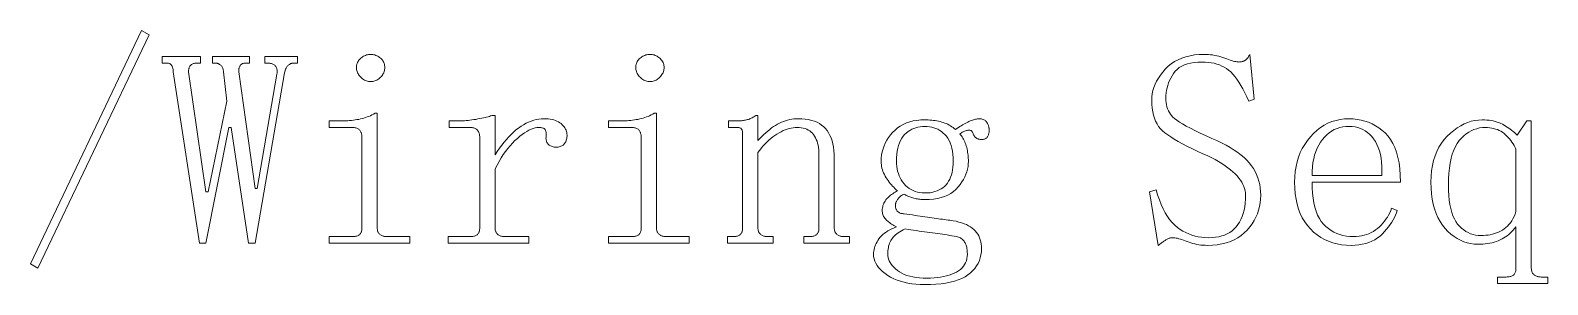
# Model space of a CAD drawing. Extents: x 1 to 297, y 1 to 210.
# Drawn here: x 248.76 to 272.6, y 88.56 to 92.55 of the extents above; entities that cross this region are included whole.
import ezdxf

# ---------------------------------------------------------------- set-up
doc = ezdxf.new("R2010")
doc.units = 0

msp = doc.modelspace()

# ---------------------------------------------------------------- linework, layer by layer
at = {"color": 7, "lineweight": 13}
for points in [[(248.876, 88.813), (248.756, 88.882), (250.504, 92.551), (250.624, 92.482)], [(252.956, 92.139), (252.956, 92.036), (252.887, 92.036), (252.88, 92.036), (252.873, 92.035), (252.866, 92.033), (252.858, 92.031), (252.851, 92.028), (252.843, 92.024), (252.835, 92.02), (252.827, 92.014), (252.819, 92.009), (252.81, 92.002), (252.802, 91.995), (252.794, 91.986), (252.787, 91.977), (252.78, 91.966), (252.774, 91.955), (252.768, 91.942), (252.763, 91.929), (252.758, 91.914), (252.754, 91.899), (252.75, 91.882), (252.287, 89.208), (252.184, 89.208), (251.91, 91.025), (251.876, 91.025), (251.516, 89.208), (251.413, 89.208), (251.002, 91.899), (251.001, 91.913), (251, 91.925), (250.999, 91.937), (250.997, 91.949), (250.995, 91.959), (250.992, 91.969), (250.989, 91.978), (250.985, 91.987), (250.981, 91.995), (250.976, 92.002), (250.97, 92.009), (250.964, 92.014), (250.958, 92.02), (250.951, 92.024), (250.944, 92.028), (250.936, 92.031), (250.927, 92.033), (250.918, 92.035), (250.909, 92.036), (250.899, 92.036), (250.83, 92.036), (250.83, 92.139), (251.43, 92.139), (251.43, 92.036), (251.379, 92.036), (251.365, 92.036), (251.353, 92.035), (251.341, 92.033), (251.329, 92.031), (251.319, 92.028), (251.309, 92.024), (251.299, 92.02), (251.291, 92.014), (251.283, 92.009), (251.276, 92.002), (251.269, 91.995), (251.263, 91.987), (251.258, 91.978), (251.254, 91.969), (251.25, 91.959), (251.247, 91.949), (251.245, 91.937), (251.243, 91.925), (251.242, 91.913), (251.242, 91.899), (251.516, 90.013), (251.55, 90.013), (251.842, 91.436), (251.79, 91.899), (251.79, 91.913), (251.788, 91.925), (251.786, 91.937), (251.783, 91.949), (251.779, 91.959), (251.775, 91.969), (251.769, 91.978), (251.763, 91.987), (251.755, 91.995), (251.747, 92.002), (251.739, 92.009), (251.73, 92.014), (251.722, 92.02), (251.714, 92.024), (251.707, 92.028), (251.699, 92.031), (251.691, 92.033), (251.684, 92.035), (251.677, 92.036), (251.67, 92.036), (251.619, 92.036), (251.619, 92.139), (252.202, 92.139), (252.202, 92.036), (252.15, 92.036), (252.137, 92.036), (252.124, 92.035), (252.113, 92.033), (252.102, 92.031), (252.092, 92.028), (252.083, 92.024), (252.075, 92.02), (252.068, 92.014), (252.061, 92.009), (252.056, 92.002), (252.051, 91.995), (252.047, 91.987), (252.043, 91.978), (252.039, 91.969), (252.037, 91.959), (252.034, 91.949), (252.032, 91.937), (252.031, 91.925), (252.03, 91.913), (252.03, 91.899), (252.287, 90.065), (252.322, 90.065), (252.63, 91.865), (252.633, 91.882), (252.635, 91.897), (252.635, 91.912), (252.634, 91.927), (252.632, 91.94), (252.629, 91.952), (252.625, 91.964), (252.619, 91.975), (252.612, 91.984), (252.604, 91.993), (252.596, 92.002), (252.586, 92.009), (252.576, 92.015), (252.566, 92.021), (252.555, 92.026), (252.544, 92.029), (252.532, 92.032), (252.519, 92.035), (252.506, 92.036), (252.493, 92.036), (252.442, 92.036), (252.442, 92.139)], [(254.104, 92.173), (254.121, 92.173), (254.138, 92.171), (254.154, 92.168), (254.17, 92.164), (254.186, 92.158), (254.201, 92.152), (254.216, 92.144), (254.231, 92.135), (254.245, 92.125), (254.259, 92.113), (254.272, 92.101), (254.283, 92.088), (254.294, 92.075), (254.303, 92.061), (254.31, 92.047), (254.316, 92.032), (254.321, 92.017), (254.324, 92.001), (254.327, 91.985), (254.327, 91.968), (254.327, 91.951), (254.324, 91.934), (254.321, 91.918), (254.316, 91.902), (254.31, 91.886), (254.303, 91.871), (254.294, 91.856), (254.283, 91.842), (254.272, 91.827), (254.259, 91.813), (254.245, 91.8), (254.231, 91.789), (254.216, 91.779), (254.201, 91.77), (254.186, 91.762), (254.17, 91.756), (254.154, 91.751), (254.138, 91.748), (254.121, 91.746), (254.104, 91.745), (254.087, 91.746), (254.071, 91.748), (254.055, 91.751), (254.039, 91.756), (254.023, 91.762), (254.008, 91.77), (253.993, 91.779), (253.978, 91.789), (253.964, 91.8), (253.95, 91.813), (253.937, 91.827), (253.925, 91.842), (253.915, 91.856), (253.906, 91.871), (253.899, 91.886), (253.893, 91.902), (253.888, 91.918), (253.884, 91.934), (253.882, 91.951), (253.882, 91.968), (253.882, 91.985), (253.884, 92.001), (253.888, 92.017), (253.893, 92.032), (253.899, 92.047), (253.906, 92.061), (253.915, 92.075), (253.925, 92.088), (253.937, 92.101), (253.95, 92.113), (253.964, 92.125), (253.978, 92.135), (253.993, 92.144), (254.008, 92.152), (254.023, 92.158), (254.039, 92.164), (254.055, 92.168), (254.071, 92.171), (254.087, 92.173)], [(258.493, 92.173), (258.51, 92.173), (258.527, 92.171), (258.543, 92.168), (258.559, 92.164), (258.574, 92.158), (258.59, 92.152), (258.605, 92.144), (258.619, 92.135), (258.633, 92.125), (258.647, 92.113), (258.66, 92.101), (258.672, 92.088), (258.682, 92.075), (258.691, 92.061), (258.699, 92.047), (258.705, 92.032), (258.71, 92.017), (258.713, 92.001), (258.715, 91.985), (258.716, 91.968), (258.715, 91.951), (258.713, 91.934), (258.71, 91.918), (258.705, 91.902), (258.699, 91.886), (258.691, 91.871), (258.682, 91.856), (258.672, 91.842), (258.66, 91.827), (258.647, 91.813), (258.633, 91.8), (258.619, 91.789), (258.605, 91.779), (258.59, 91.77), (258.574, 91.762), (258.559, 91.756), (258.543, 91.751), (258.527, 91.748), (258.51, 91.746), (258.493, 91.745), (258.476, 91.746), (258.459, 91.748), (258.443, 91.751), (258.427, 91.756), (258.412, 91.762), (258.396, 91.77), (258.381, 91.779), (258.367, 91.789), (258.353, 91.8), (258.339, 91.813), (258.326, 91.827), (258.314, 91.842), (258.304, 91.856), (258.295, 91.871), (258.287, 91.886), (258.281, 91.902), (258.276, 91.918), (258.273, 91.934), (258.271, 91.951), (258.27, 91.968), (258.271, 91.985), (258.273, 92.001), (258.276, 92.017), (258.281, 92.032), (258.287, 92.047), (258.295, 92.061), (258.304, 92.075), (258.314, 92.088), (258.326, 92.101), (258.339, 92.113), (258.353, 92.125), (258.367, 92.135), (258.381, 92.144), (258.396, 92.152), (258.412, 92.158), (258.427, 92.164), (258.443, 92.168), (258.459, 92.171), (258.476, 92.173)], [(267.184, 90.613), (267.095, 90.654), (267.011, 90.694), (266.933, 90.732), (266.861, 90.77), (266.794, 90.806), (266.734, 90.842), (266.679, 90.876), (266.63, 90.91), (266.587, 90.942), (266.55, 90.973), (266.518, 91.006), (266.488, 91.042), (266.463, 91.081), (266.44, 91.124), (266.422, 91.171), (266.406, 91.22), (266.394, 91.273), (266.386, 91.33), (266.38, 91.39), (266.379, 91.453), (266.381, 91.505), (266.387, 91.555), (266.398, 91.605), (266.413, 91.655), (266.432, 91.704), (266.456, 91.753), (266.484, 91.801), (266.516, 91.848), (266.552, 91.896), (266.593, 91.942), (266.638, 91.986), (266.686, 92.025), (266.738, 92.06), (266.793, 92.09), (266.852, 92.116), (266.915, 92.136), (266.981, 92.153), (267.051, 92.164), (267.124, 92.171), (267.202, 92.173), (267.236, 92.173), (267.269, 92.171), (267.303, 92.168), (267.336, 92.164), (267.369, 92.158), (267.401, 92.152), (267.433, 92.144), (267.465, 92.135), (267.496, 92.125), (267.527, 92.113), (267.557, 92.102), (267.586, 92.092), (267.612, 92.083), (267.637, 92.075), (267.66, 92.068), (267.682, 92.063), (267.701, 92.059), (267.719, 92.056), (267.736, 92.054), (267.75, 92.053), (267.76, 92.054), (267.77, 92.055), (267.78, 92.056), (267.79, 92.058), (267.799, 92.06), (267.809, 92.063), (267.818, 92.066), (267.827, 92.07), (267.836, 92.074), (267.844, 92.079), (267.853, 92.085), (267.861, 92.091), (267.869, 92.098), (267.877, 92.107), (267.885, 92.116), (267.893, 92.125), (267.9, 92.136), (267.907, 92.148), (267.915, 92.16), (267.922, 92.173), (267.99, 91.471), (267.904, 91.436), (267.873, 91.506), (267.842, 91.571), (267.811, 91.632), (267.78, 91.687), (267.748, 91.738), (267.716, 91.785), (267.684, 91.827), (267.652, 91.864), (267.62, 91.897), (267.587, 91.925), (267.554, 91.949), (267.518, 91.971), (267.481, 91.99), (267.442, 92.007), (267.401, 92.021), (267.358, 92.033), (267.313, 92.042), (267.266, 92.048), (267.218, 92.052), (267.167, 92.053), (267.104, 92.052), (267.045, 92.046), (266.99, 92.037), (266.94, 92.025), (266.893, 92.008), (266.85, 91.989), (266.812, 91.965), (266.778, 91.938), (266.748, 91.908), (266.722, 91.873), (266.699, 91.837), (266.678, 91.8), (266.66, 91.763), (266.645, 91.725), (266.632, 91.687), (266.621, 91.648), (266.612, 91.609), (266.606, 91.569), (266.603, 91.529), (266.602, 91.488), (266.603, 91.451), (266.606, 91.415), (266.612, 91.382), (266.619, 91.349), (266.629, 91.318), (266.642, 91.289), (266.656, 91.262), (266.673, 91.235), (266.692, 91.211), (266.713, 91.188), (266.739, 91.164), (266.773, 91.139), (266.815, 91.111), (266.864, 91.081), (266.921, 91.048), (266.986, 91.014), (267.058, 90.977), (267.138, 90.938), (267.226, 90.897), (267.322, 90.853), (267.401, 90.819), (267.477, 90.783), (267.548, 90.747), (267.614, 90.709), (267.675, 90.671), (267.732, 90.632), (267.784, 90.592), (267.832, 90.552), (267.875, 90.51), (267.913, 90.468), (267.947, 90.424), (267.978, 90.379), (268.005, 90.332), (268.028, 90.284), (268.048, 90.234), (268.064, 90.183), (268.077, 90.13), (268.086, 90.076), (268.091, 90.02), (268.093, 89.962), (268.091, 89.901), (268.084, 89.841), (268.074, 89.783), (268.059, 89.726), (268.039, 89.671), (268.016, 89.616), (267.988, 89.564), (267.956, 89.512), (267.919, 89.462), (267.879, 89.413), (267.834, 89.368), (267.785, 89.327), (267.732, 89.291), (267.676, 89.26), (267.615, 89.233), (267.551, 89.212), (267.482, 89.195), (267.41, 89.183), (267.333, 89.176), (267.253, 89.173), (267.219, 89.174), (267.185, 89.176), (267.152, 89.179), (267.12, 89.183), (267.088, 89.188), (267.056, 89.195), (267.026, 89.203), (266.995, 89.212), (266.965, 89.222), (266.936, 89.233), (266.907, 89.245), (266.88, 89.255), (266.854, 89.264), (266.829, 89.272), (266.805, 89.278), (266.783, 89.284), (266.761, 89.288), (266.741, 89.291), (266.722, 89.293), (266.704, 89.293), (266.694, 89.293), (266.684, 89.292), (266.674, 89.29), (266.663, 89.288), (266.653, 89.285), (266.643, 89.281), (266.632, 89.277), (266.622, 89.272), (266.612, 89.266), (266.602, 89.259), (266.591, 89.252), (266.58, 89.245), (266.569, 89.237), (266.558, 89.229), (266.546, 89.221), (266.534, 89.212), (266.521, 89.203), (266.508, 89.193), (266.495, 89.184), (266.482, 89.173), (266.344, 90.013), (266.447, 90.048), (266.472, 89.965), (266.499, 89.887), (266.528, 89.815), (266.558, 89.747), (266.591, 89.686), (266.625, 89.629), (266.661, 89.578), (266.7, 89.532), (266.74, 89.492), (266.782, 89.456), (266.825, 89.425), (266.87, 89.398), (266.915, 89.373), (266.963, 89.352), (267.011, 89.334), (267.06, 89.32), (267.111, 89.308), (267.163, 89.3), (267.216, 89.295), (267.27, 89.293), (267.327, 89.295), (267.381, 89.3), (267.432, 89.309), (267.48, 89.321), (267.525, 89.336), (267.567, 89.355), (267.607, 89.377), (267.643, 89.403), (267.677, 89.432), (267.707, 89.465), (267.735, 89.501), (267.76, 89.54), (267.782, 89.582), (267.801, 89.627), (267.817, 89.675), (267.83, 89.726), (267.84, 89.781), (267.847, 89.838), (267.852, 89.898), (267.853, 89.962), (267.851, 89.996), (267.846, 90.03), (267.838, 90.064), (267.827, 90.098), (267.812, 90.131), (267.794, 90.165), (267.773, 90.198), (267.749, 90.231), (267.721, 90.264), (267.69, 90.296), (267.656, 90.329), (267.618, 90.361), (267.576, 90.393), (267.531, 90.425), (267.482, 90.457), (267.43, 90.489), (267.374, 90.52), (267.314, 90.551), (267.251, 90.583)], [(253.967, 90.871), (253.967, 90.884), (253.966, 90.897), (253.964, 90.909), (253.962, 90.921), (253.959, 90.933), (253.955, 90.944), (253.95, 90.954), (253.945, 90.964), (253.939, 90.973), (253.933, 90.982), (253.926, 90.99), (253.917, 90.997), (253.908, 91.004), (253.897, 91.009), (253.886, 91.014), (253.873, 91.018), (253.86, 91.021), (253.845, 91.023), (253.83, 91.024), (253.813, 91.025), (253.453, 91.025), (253.453, 91.128), (253.624, 91.128), (253.655, 91.128), (253.685, 91.129), (253.715, 91.13), (253.745, 91.132), (253.774, 91.134), (253.803, 91.137), (253.832, 91.14), (253.86, 91.144), (253.888, 91.149), (253.916, 91.153), (253.943, 91.159), (253.97, 91.165), (253.997, 91.173), (254.023, 91.181), (254.049, 91.19), (254.074, 91.2), (254.099, 91.21), (254.124, 91.222), (254.149, 91.234), (254.173, 91.248), (254.207, 91.248), (254.207, 89.448), (254.208, 89.434), (254.209, 89.422), (254.211, 89.41), (254.214, 89.398), (254.218, 89.388), (254.223, 89.378), (254.228, 89.369), (254.235, 89.36), (254.242, 89.352), (254.25, 89.345), (254.259, 89.338), (254.268, 89.333), (254.278, 89.327), (254.288, 89.323), (254.299, 89.319), (254.311, 89.316), (254.323, 89.314), (254.335, 89.312), (254.348, 89.311), (254.362, 89.311), (254.722, 89.311), (254.722, 89.208), (253.453, 89.208), (253.453, 89.311), (253.813, 89.311), (253.83, 89.311), (253.845, 89.312), (253.86, 89.314), (253.873, 89.316), (253.886, 89.319), (253.897, 89.323), (253.908, 89.327), (253.917, 89.333), (253.926, 89.338), (253.933, 89.345), (253.939, 89.352), (253.945, 89.36), (253.95, 89.369), (253.955, 89.378), (253.959, 89.388), (253.962, 89.398), (253.964, 89.41), (253.966, 89.422), (253.967, 89.434), (253.967, 89.448)], [(256.059, 90.596), (256.093, 90.65), (256.128, 90.701), (256.164, 90.749), (256.2, 90.795), (256.237, 90.838), (256.274, 90.879), (256.311, 90.917), (256.349, 90.953), (256.388, 90.986), (256.427, 91.016), (256.467, 91.044), (256.506, 91.069), (256.546, 91.091), (256.586, 91.11), (256.627, 91.126), (256.667, 91.139), (256.707, 91.149), (256.748, 91.156), (256.789, 91.161), (256.83, 91.162), (256.864, 91.161), (256.896, 91.159), (256.926, 91.155), (256.955, 91.15), (256.982, 91.143), (257.008, 91.134), (257.032, 91.124), (257.055, 91.113), (257.076, 91.1), (257.096, 91.085), (257.114, 91.069), (257.13, 91.053), (257.144, 91.036), (257.156, 91.019), (257.167, 91.001), (257.175, 90.983), (257.182, 90.964), (257.186, 90.945), (257.189, 90.925), (257.19, 90.905), (257.19, 90.888), (257.188, 90.872), (257.186, 90.857), (257.183, 90.842), (257.179, 90.828), (257.175, 90.814), (257.169, 90.802), (257.163, 90.79), (257.155, 90.778), (257.147, 90.768), (257.138, 90.758), (257.128, 90.749), (257.118, 90.742), (257.106, 90.735), (257.094, 90.729), (257.08, 90.725), (257.066, 90.721), (257.051, 90.718), (257.035, 90.717), (257.019, 90.716), (257.002, 90.717), (256.986, 90.718), (256.971, 90.721), (256.957, 90.725), (256.944, 90.729), (256.931, 90.735), (256.92, 90.742), (256.909, 90.749), (256.899, 90.758), (256.89, 90.768), (256.882, 90.778), (256.875, 90.79), (256.87, 90.802), (256.865, 90.814), (256.862, 90.828), (256.86, 90.842), (256.859, 90.857), (256.86, 90.872), (256.862, 90.888), (256.864, 90.905), (256.864, 90.915), (256.864, 90.925), (256.863, 90.934), (256.862, 90.943), (256.86, 90.952), (256.858, 90.96), (256.856, 90.969), (256.853, 90.976), (256.85, 90.984), (256.847, 90.991), (256.843, 90.997), (256.838, 91.003), (256.831, 91.008), (256.823, 91.013), (256.813, 91.016), (256.802, 91.019), (256.79, 91.022), (256.776, 91.024), (256.761, 91.025), (256.744, 91.025), (256.716, 91.023), (256.687, 91.018), (256.657, 91.009), (256.625, 90.997), (256.592, 90.982), (256.558, 90.963), (256.523, 90.941), (256.487, 90.915), (256.449, 90.886), (256.41, 90.853), (256.371, 90.818), (256.333, 90.779), (256.296, 90.738), (256.259, 90.694), (256.224, 90.648), (256.189, 90.598), (256.155, 90.546), (256.122, 90.491), (256.09, 90.434), (256.059, 90.373), (256.059, 89.448), (256.059, 89.434), (256.06, 89.422), (256.063, 89.41), (256.066, 89.398), (256.069, 89.388), (256.074, 89.378), (256.08, 89.369), (256.086, 89.36), (256.093, 89.352), (256.102, 89.345), (256.11, 89.338), (256.12, 89.333), (256.13, 89.327), (256.14, 89.323), (256.151, 89.319), (256.162, 89.316), (256.174, 89.314), (256.187, 89.312), (256.199, 89.311), (256.213, 89.311), (256.59, 89.311), (256.59, 89.208), (255.322, 89.208), (255.322, 89.311), (255.664, 89.311), (255.681, 89.311), (255.697, 89.312), (255.711, 89.314), (255.725, 89.316), (255.737, 89.319), (255.749, 89.323), (255.759, 89.327), (255.769, 89.333), (255.777, 89.338), (255.784, 89.345), (255.791, 89.352), (255.797, 89.36), (255.802, 89.369), (255.806, 89.378), (255.81, 89.388), (255.813, 89.398), (255.816, 89.41), (255.817, 89.422), (255.818, 89.434), (255.819, 89.448), (255.819, 90.871), (255.818, 90.884), (255.817, 90.897), (255.816, 90.909), (255.813, 90.921), (255.81, 90.933), (255.806, 90.944), (255.802, 90.954), (255.797, 90.964), (255.791, 90.973), (255.784, 90.982), (255.777, 90.99), (255.769, 90.997), (255.759, 91.004), (255.749, 91.009), (255.737, 91.014), (255.725, 91.018), (255.711, 91.021), (255.697, 91.023), (255.681, 91.024), (255.664, 91.025), (255.339, 91.025), (255.339, 91.128), (255.476, 91.128), (255.5, 91.128), (255.526, 91.129), (255.552, 91.13), (255.579, 91.132), (255.607, 91.134), (255.635, 91.137), (255.665, 91.14), (255.695, 91.144), (255.727, 91.149), (255.759, 91.153), (255.79, 91.159), (255.821, 91.164), (255.849, 91.17), (255.877, 91.175), (255.902, 91.181), (255.926, 91.187), (255.949, 91.194), (255.97, 91.2), (255.989, 91.207), (256.007, 91.213), (256.059, 91.213)], [(258.356, 90.871), (258.355, 90.884), (258.354, 90.897), (258.353, 90.909), (258.35, 90.921), (258.347, 90.933), (258.343, 90.944), (258.339, 90.954), (258.334, 90.964), (258.328, 90.973), (258.322, 90.982), (258.314, 90.99), (258.306, 90.997), (258.296, 91.004), (258.286, 91.009), (258.274, 91.014), (258.262, 91.018), (258.248, 91.021), (258.234, 91.023), (258.218, 91.024), (258.202, 91.025), (257.842, 91.025), (257.842, 91.128), (258.013, 91.128), (258.044, 91.128), (258.074, 91.129), (258.104, 91.13), (258.134, 91.132), (258.163, 91.134), (258.192, 91.137), (258.221, 91.14), (258.249, 91.144), (258.277, 91.149), (258.304, 91.153), (258.332, 91.159), (258.359, 91.165), (258.385, 91.173), (258.411, 91.181), (258.437, 91.19), (258.463, 91.2), (258.488, 91.21), (258.513, 91.222), (258.537, 91.234), (258.562, 91.248), (258.596, 91.248), (258.596, 89.448), (258.596, 89.434), (258.598, 89.422), (258.6, 89.41), (258.603, 89.398), (258.607, 89.388), (258.611, 89.378), (258.617, 89.369), (258.623, 89.36), (258.631, 89.352), (258.639, 89.345), (258.647, 89.338), (258.657, 89.333), (258.667, 89.327), (258.677, 89.323), (258.688, 89.319), (258.699, 89.316), (258.711, 89.314), (258.724, 89.312), (258.737, 89.311), (258.75, 89.311), (259.11, 89.311), (259.11, 89.208), (257.842, 89.208), (257.842, 89.311), (258.202, 89.311), (258.218, 89.311), (258.234, 89.312), (258.248, 89.314), (258.262, 89.316), (258.274, 89.319), (258.286, 89.323), (258.296, 89.327), (258.306, 89.333), (258.314, 89.338), (258.322, 89.345), (258.328, 89.352), (258.334, 89.36), (258.339, 89.369), (258.343, 89.378), (258.347, 89.388), (258.35, 89.398), (258.353, 89.41), (258.354, 89.422), (258.355, 89.434), (258.356, 89.448)], [(259.71, 89.208), (259.71, 89.311), (259.796, 89.311), (259.812, 89.311), (259.828, 89.312), (259.843, 89.314), (259.856, 89.316), (259.869, 89.319), (259.88, 89.323), (259.891, 89.327), (259.9, 89.333), (259.908, 89.338), (259.916, 89.345), (259.922, 89.352), (259.928, 89.36), (259.933, 89.369), (259.938, 89.378), (259.942, 89.388), (259.945, 89.398), (259.947, 89.41), (259.949, 89.422), (259.95, 89.434), (259.95, 89.448), (259.95, 90.922), (259.95, 90.932), (259.949, 90.942), (259.949, 90.951), (259.947, 90.959), (259.946, 90.967), (259.944, 90.975), (259.942, 90.981), (259.939, 90.988), (259.936, 90.994), (259.933, 90.999), (259.929, 91.004), (259.925, 91.008), (259.92, 91.012), (259.914, 91.016), (259.907, 91.018), (259.9, 91.021), (259.892, 91.023), (259.884, 91.024), (259.874, 91.025), (259.864, 91.025), (259.727, 91.025), (259.727, 91.128), (259.847, 91.128), (259.864, 91.128), (259.881, 91.128), (259.898, 91.129), (259.914, 91.131), (259.931, 91.132), (259.947, 91.134), (259.963, 91.136), (259.979, 91.139), (259.995, 91.142), (260.01, 91.145), (260.025, 91.149), (260.041, 91.153), (260.056, 91.158), (260.07, 91.164), (260.085, 91.171), (260.1, 91.178), (260.114, 91.186), (260.128, 91.194), (260.142, 91.204), (260.156, 91.213), (260.19, 91.213), (260.19, 90.819), (260.221, 90.853), (260.252, 90.884), (260.283, 90.914), (260.314, 90.943), (260.344, 90.969), (260.375, 90.994), (260.406, 91.017), (260.437, 91.039), (260.468, 91.058), (260.499, 91.076), (260.53, 91.093), (260.561, 91.107), (260.593, 91.12), (260.625, 91.131), (260.657, 91.141), (260.69, 91.148), (260.723, 91.154), (260.757, 91.159), (260.79, 91.161), (260.824, 91.162), (260.881, 91.161), (260.935, 91.156), (260.985, 91.148), (261.033, 91.137), (261.077, 91.123), (261.119, 91.107), (261.157, 91.086), (261.192, 91.063), (261.224, 91.037), (261.253, 91.008), (261.279, 90.975), (261.302, 90.94), (261.323, 90.901), (261.341, 90.86), (261.356, 90.815), (261.368, 90.767), (261.378, 90.716), (261.385, 90.662), (261.389, 90.605), (261.39, 90.545), (261.39, 89.448), (261.391, 89.434), (261.392, 89.422), (261.394, 89.41), (261.397, 89.398), (261.401, 89.388), (261.406, 89.378), (261.411, 89.369), (261.418, 89.36), (261.425, 89.352), (261.433, 89.345), (261.442, 89.338), (261.451, 89.333), (261.461, 89.327), (261.471, 89.323), (261.482, 89.319), (261.494, 89.316), (261.506, 89.314), (261.518, 89.312), (261.531, 89.311), (261.544, 89.311), (261.63, 89.311), (261.63, 89.208), (260.91, 89.208), (260.91, 89.311), (260.996, 89.311), (261.012, 89.311), (261.028, 89.312), (261.043, 89.314), (261.056, 89.316), (261.069, 89.319), (261.08, 89.323), (261.091, 89.327), (261.1, 89.333), (261.108, 89.338), (261.116, 89.345), (261.122, 89.352), (261.128, 89.36), (261.133, 89.369), (261.138, 89.378), (261.142, 89.388), (261.145, 89.398), (261.147, 89.41), (261.149, 89.422), (261.15, 89.434), (261.15, 89.448), (261.15, 90.596), (261.149, 90.637), (261.147, 90.675), (261.142, 90.711), (261.136, 90.746), (261.129, 90.778), (261.119, 90.809), (261.108, 90.838), (261.095, 90.865), (261.081, 90.89), (261.064, 90.913), (261.046, 90.935), (261.027, 90.954), (261.005, 90.97), (260.982, 90.985), (260.957, 90.997), (260.931, 91.007), (260.902, 91.015), (260.872, 91.02), (260.841, 91.024), (260.807, 91.025), (260.776, 91.024), (260.745, 91.021), (260.714, 91.016), (260.682, 91.008), (260.651, 90.999), (260.619, 90.988), (260.587, 90.975), (260.555, 90.959), (260.523, 90.942), (260.49, 90.922), (260.458, 90.901), (260.426, 90.877), (260.395, 90.853), (260.364, 90.826), (260.334, 90.798), (260.304, 90.768), (260.275, 90.736), (260.246, 90.703), (260.218, 90.667), (260.19, 90.631), (260.19, 89.448), (260.191, 89.434), (260.192, 89.422), (260.194, 89.41), (260.197, 89.398), (260.201, 89.388), (260.206, 89.378), (260.211, 89.369), (260.218, 89.36), (260.225, 89.352), (260.233, 89.345), (260.242, 89.338), (260.251, 89.333), (260.261, 89.327), (260.271, 89.323), (260.282, 89.319), (260.294, 89.316), (260.306, 89.314), (260.318, 89.312), (260.331, 89.311), (260.344, 89.311), (260.43, 89.311), (260.43, 89.208)], [(263.207, 89.568), (263.257, 89.56), (263.305, 89.551), (263.349, 89.54), (263.391, 89.528), (263.43, 89.514), (263.466, 89.499), (263.5, 89.482), (263.531, 89.464), (263.559, 89.444), (263.584, 89.422), (263.607, 89.399), (263.628, 89.374), (263.646, 89.348), (263.661, 89.321), (263.674, 89.291), (263.685, 89.261), (263.694, 89.228), (263.7, 89.194), (263.703, 89.159), (263.704, 89.122), (263.702, 89.072), (263.696, 89.023), (263.685, 88.977), (263.67, 88.933), (263.651, 88.891), (263.627, 88.851), (263.599, 88.812), (263.567, 88.776), (263.531, 88.743), (263.49, 88.711), (263.445, 88.681), (263.394, 88.655), (263.339, 88.632), (263.279, 88.612), (263.214, 88.595), (263.143, 88.581), (263.068, 88.57), (262.988, 88.563), (262.903, 88.558), (262.813, 88.556), (262.742, 88.558), (262.674, 88.562), (262.609, 88.569), (262.547, 88.58), (262.487, 88.593), (262.43, 88.609), (262.376, 88.628), (262.325, 88.65), (262.276, 88.674), (262.23, 88.702), (262.188, 88.732), (262.15, 88.762), (262.116, 88.793), (262.087, 88.825), (262.063, 88.858), (262.043, 88.892), (262.027, 88.927), (262.016, 88.963), (262.009, 88.999), (262.007, 89.036), (262.008, 89.06), (262.011, 89.084), (262.015, 89.108), (262.021, 89.132), (262.029, 89.156), (262.038, 89.18), (262.049, 89.204), (262.062, 89.228), (262.077, 89.252), (262.093, 89.276), (262.111, 89.3), (262.131, 89.322), (262.154, 89.344), (262.178, 89.364), (262.204, 89.383), (262.233, 89.402), (262.263, 89.419), (262.296, 89.435), (262.331, 89.451), (262.367, 89.465), (262.347, 89.475), (262.328, 89.486), (262.309, 89.497), (262.292, 89.507), (262.275, 89.518), (262.259, 89.53), (262.244, 89.541), (262.23, 89.553), (262.217, 89.564), (262.204, 89.576), (262.193, 89.589), (262.183, 89.601), (262.174, 89.615), (262.166, 89.628), (262.159, 89.643), (262.154, 89.658), (262.15, 89.673), (262.147, 89.689), (262.145, 89.705), (262.144, 89.722), (262.145, 89.742), (262.147, 89.762), (262.151, 89.781), (262.155, 89.8), (262.162, 89.818), (262.169, 89.836), (262.178, 89.853), (262.188, 89.87), (262.2, 89.886), (262.213, 89.902), (262.227, 89.917), (262.242, 89.932), (262.257, 89.946), (262.273, 89.96), (262.29, 89.973), (262.308, 89.985), (262.326, 89.997), (262.345, 90.009), (262.364, 90.02), (262.384, 90.031), (262.364, 90.048), (262.344, 90.066), (262.325, 90.085), (262.306, 90.105), (262.288, 90.125), (262.27, 90.146), (262.253, 90.167), (262.236, 90.19), (262.22, 90.213), (262.204, 90.236), (262.19, 90.261), (262.177, 90.285), (262.165, 90.31), (262.155, 90.335), (262.147, 90.361), (262.14, 90.387), (262.134, 90.413), (262.13, 90.439), (262.128, 90.466), (262.127, 90.493), (262.129, 90.544), (262.134, 90.594), (262.143, 90.642), (262.156, 90.69), (262.172, 90.736), (262.192, 90.78), (262.215, 90.824), (262.242, 90.867), (262.273, 90.908), (262.307, 90.948), (262.345, 90.985), (262.385, 91.019), (262.428, 91.048), (262.475, 91.074), (262.524, 91.096), (262.576, 91.113), (262.631, 91.127), (262.689, 91.137), (262.749, 91.143), (262.813, 91.145), (262.84, 91.145), (262.867, 91.144), (262.894, 91.142), (262.921, 91.139), (262.948, 91.136), (262.974, 91.133), (263.001, 91.128), (263.027, 91.123), (263.053, 91.117), (263.079, 91.111), (263.104, 91.103), (263.128, 91.095), (263.152, 91.085), (263.175, 91.075), (263.197, 91.063), (263.218, 91.051), (263.238, 91.037), (263.257, 91.023), (263.275, 91.007), (263.293, 90.991), (263.317, 91.007), (263.34, 91.023), (263.363, 91.038), (263.385, 91.052), (263.407, 91.066), (263.428, 91.078), (263.448, 91.09), (263.469, 91.1), (263.488, 91.11), (263.507, 91.119), (263.526, 91.127), (263.544, 91.135), (263.561, 91.141), (263.579, 91.147), (263.595, 91.151), (263.611, 91.155), (263.627, 91.158), (263.642, 91.16), (263.656, 91.162), (263.67, 91.162), (263.687, 91.161), (263.702, 91.16), (263.717, 91.157), (263.73, 91.152), (263.743, 91.147), (263.754, 91.14), (263.765, 91.133), (263.774, 91.124), (263.783, 91.113), (263.79, 91.102), (263.797, 91.09), (263.802, 91.078), (263.808, 91.067), (263.812, 91.055), (263.816, 91.044), (263.819, 91.033), (263.821, 91.022), (263.823, 91.012), (263.824, 91.001), (263.824, 90.991), (263.824, 90.977), (263.823, 90.964), (263.822, 90.952), (263.82, 90.94), (263.818, 90.928), (263.815, 90.918), (263.812, 90.907), (263.808, 90.897), (263.804, 90.888), (263.799, 90.879), (263.793, 90.871), (263.787, 90.864), (263.779, 90.857), (263.771, 90.852), (263.762, 90.847), (263.752, 90.843), (263.742, 90.84), (263.73, 90.838), (263.718, 90.837), (263.704, 90.836), (263.694, 90.837), (263.685, 90.837), (263.675, 90.839), (263.666, 90.84), (263.657, 90.843), (263.649, 90.846), (263.641, 90.849), (263.633, 90.853), (263.626, 90.857), (263.619, 90.862), (263.612, 90.867), (263.606, 90.873), (263.6, 90.88), (263.594, 90.887), (263.589, 90.894), (263.584, 90.902), (263.579, 90.911), (263.575, 90.92), (263.571, 90.929), (263.567, 90.939), (263.563, 90.949), (263.559, 90.957), (263.553, 90.965), (263.547, 90.971), (263.539, 90.976), (263.531, 90.979), (263.522, 90.982), (263.512, 90.983), (263.502, 90.983), (263.49, 90.982), (263.478, 90.98), (263.466, 90.977), (263.453, 90.973), (263.441, 90.968), (263.428, 90.963), (263.415, 90.956), (263.402, 90.949), (263.389, 90.941), (263.375, 90.932), (263.362, 90.922), (263.375, 90.908), (263.388, 90.893), (263.4, 90.876), (263.411, 90.859), (263.422, 90.841), (263.431, 90.821), (263.441, 90.801), (263.449, 90.779), (263.457, 90.757), (263.464, 90.733), (263.471, 90.709), (263.477, 90.685), (263.482, 90.661), (263.486, 90.637), (263.49, 90.613), (263.493, 90.589), (263.496, 90.565), (263.497, 90.541), (263.498, 90.517), (263.499, 90.493), (263.497, 90.452), (263.492, 90.412), (263.484, 90.371), (263.473, 90.33), (263.458, 90.29), (263.44, 90.25), (263.419, 90.21), (263.394, 90.17), (263.367, 90.13), (263.336, 90.091), (263.301, 90.053), (263.263, 90.02), (263.22, 89.99), (263.174, 89.964), (263.124, 89.943), (263.069, 89.925), (263.011, 89.911), (262.949, 89.901), (262.883, 89.895), (262.813, 89.893), (262.793, 89.894), (262.772, 89.895), (262.753, 89.896), (262.733, 89.898), (262.714, 89.9), (262.696, 89.903), (262.677, 89.906), (262.659, 89.91), (262.642, 89.914), (262.624, 89.919), (262.608, 89.924), (262.591, 89.93), (262.576, 89.935), (262.561, 89.941), (262.547, 89.947), (262.534, 89.953), (262.521, 89.959), (262.509, 89.966), (262.498, 89.972), (262.487, 89.979), (262.474, 89.972), (262.461, 89.965), (262.449, 89.957), (262.438, 89.949), (262.427, 89.941), (262.417, 89.932), (262.408, 89.923), (262.399, 89.913), (262.392, 89.904), (262.384, 89.893), (262.378, 89.883), (262.372, 89.874), (262.367, 89.864), (262.362, 89.855), (262.359, 89.846), (262.356, 89.838), (262.353, 89.83), (262.351, 89.822), (262.35, 89.815), (262.35, 89.808), (262.35, 89.794), (262.351, 89.782), (262.353, 89.77), (262.356, 89.758), (262.359, 89.748), (262.362, 89.738), (262.367, 89.729), (262.372, 89.72), (262.378, 89.712), (262.384, 89.705), (262.392, 89.698), (262.399, 89.693), (262.408, 89.687), (262.417, 89.683), (262.427, 89.679), (262.438, 89.676), (262.449, 89.674), (262.461, 89.672), (262.474, 89.671), (262.487, 89.671), (262.531, 89.664), (262.575, 89.657), (262.617, 89.651), (262.659, 89.645), (262.699, 89.638), (262.739, 89.633), (262.778, 89.627), (262.816, 89.621), (262.854, 89.616), (262.89, 89.611), (262.926, 89.606), (262.96, 89.601), (262.994, 89.596), (263.027, 89.591), (263.059, 89.587), (263.091, 89.583), (263.121, 89.579), (263.151, 89.575), (263.179, 89.571)], [(268.899, 90.168), (268.9, 90.078), (268.906, 89.993), (268.915, 89.914), (268.927, 89.84), (268.944, 89.771), (268.963, 89.708), (268.987, 89.65), (269.014, 89.597), (269.044, 89.55), (269.079, 89.508), (269.116, 89.47), (269.155, 89.437), (269.197, 89.407), (269.241, 89.382), (269.287, 89.36), (269.335, 89.342), (269.385, 89.328), (269.438, 89.319), (269.493, 89.313), (269.55, 89.311), (269.594, 89.312), (269.637, 89.316), (269.678, 89.322), (269.717, 89.331), (269.756, 89.343), (269.793, 89.357), (269.828, 89.374), (269.863, 89.393), (269.896, 89.415), (269.927, 89.439), (269.957, 89.466), (269.986, 89.493), (270.012, 89.522), (270.037, 89.552), (270.06, 89.583), (270.082, 89.615), (270.101, 89.649), (270.119, 89.683), (270.136, 89.719), (270.15, 89.756), (270.236, 89.722), (270.224, 89.684), (270.21, 89.647), (270.193, 89.61), (270.174, 89.573), (270.152, 89.536), (270.128, 89.499), (270.101, 89.462), (270.071, 89.426), (270.039, 89.39), (270.004, 89.353), (269.967, 89.319), (269.927, 89.289), (269.885, 89.262), (269.84, 89.238), (269.792, 89.218), (269.742, 89.202), (269.689, 89.19), (269.634, 89.181), (269.576, 89.175), (269.516, 89.173), (269.438, 89.176), (269.364, 89.184), (269.292, 89.197), (269.224, 89.215), (269.158, 89.238), (269.095, 89.266), (269.035, 89.299), (268.978, 89.338), (268.924, 89.382), (268.873, 89.431), (268.826, 89.484), (268.783, 89.542), (268.746, 89.605), (268.714, 89.672), (268.687, 89.743), (268.664, 89.819), (268.647, 89.9), (268.634, 89.985), (268.627, 90.074), (268.624, 90.168), (268.627, 90.252), (268.634, 90.333), (268.647, 90.412), (268.664, 90.487), (268.687, 90.56), (268.714, 90.63), (268.746, 90.696), (268.783, 90.76), (268.826, 90.821), (268.873, 90.879), (268.924, 90.933), (268.977, 90.981), (269.032, 91.023), (269.09, 91.06), (269.149, 91.091), (269.211, 91.117), (269.276, 91.137), (269.342, 91.151), (269.411, 91.159), (269.482, 91.162), (269.546, 91.16), (269.608, 91.153), (269.669, 91.142), (269.728, 91.126), (269.786, 91.106), (269.842, 91.082), (269.896, 91.053), (269.948, 91.019), (269.998, 90.982), (270.047, 90.939), (270.093, 90.891), (270.134, 90.837), (270.17, 90.776), (270.201, 90.709), (270.227, 90.635), (270.249, 90.555), (270.266, 90.468), (270.278, 90.374), (270.285, 90.274), (270.287, 90.168)], [(272.344, 88.831), (272.345, 88.814), (272.346, 88.798), (272.348, 88.784), (272.351, 88.77), (272.355, 88.758), (272.36, 88.746), (272.365, 88.736), (272.372, 88.726), (272.379, 88.718), (272.387, 88.711), (272.396, 88.704), (272.405, 88.698), (272.415, 88.693), (272.426, 88.689), (272.437, 88.685), (272.448, 88.682), (272.46, 88.679), (272.472, 88.678), (272.485, 88.677), (272.499, 88.676), (272.602, 88.676), (272.602, 88.573), (271.813, 88.573), (271.813, 88.676), (271.95, 88.676), (271.967, 88.677), (271.982, 88.678), (271.997, 88.679), (272.01, 88.682), (272.023, 88.685), (272.034, 88.689), (272.045, 88.693), (272.054, 88.698), (272.063, 88.704), (272.07, 88.711), (272.077, 88.718), (272.082, 88.726), (272.088, 88.736), (272.092, 88.746), (272.096, 88.758), (272.099, 88.77), (272.101, 88.784), (272.103, 88.798), (272.104, 88.814), (272.104, 88.831), (272.104, 89.465), (272.083, 89.438), (272.062, 89.413), (272.039, 89.389), (272.015, 89.366), (271.991, 89.345), (271.966, 89.325), (271.939, 89.307), (271.912, 89.289), (271.885, 89.274), (271.856, 89.259), (271.826, 89.246), (271.795, 89.235), (271.763, 89.224), (271.73, 89.215), (271.695, 89.208), (271.659, 89.202), (271.622, 89.197), (271.584, 89.193), (271.545, 89.191), (271.504, 89.191), (271.447, 89.193), (271.391, 89.201), (271.336, 89.213), (271.282, 89.23), (271.23, 89.253), (271.179, 89.28), (271.13, 89.312), (271.082, 89.35), (271.035, 89.392), (270.99, 89.439), (270.948, 89.491), (270.91, 89.548), (270.876, 89.609), (270.847, 89.675), (270.823, 89.746), (270.803, 89.821), (270.787, 89.901), (270.776, 89.985), (270.769, 90.074), (270.767, 90.168), (270.77, 90.258), (270.778, 90.345), (270.79, 90.427), (270.808, 90.505), (270.832, 90.579), (270.86, 90.649), (270.893, 90.715), (270.932, 90.777), (270.976, 90.834), (271.024, 90.888), (271.076, 90.937), (271.129, 90.98), (271.182, 91.019), (271.236, 91.052), (271.29, 91.081), (271.345, 91.104), (271.401, 91.122), (271.458, 91.135), (271.515, 91.142), (271.573, 91.145), (271.61, 91.144), (271.646, 91.142), (271.681, 91.139), (271.714, 91.134), (271.747, 91.128), (271.778, 91.12), (271.808, 91.111), (271.836, 91.101), (271.864, 91.089), (271.89, 91.076), (271.916, 91.062), (271.94, 91.048), (271.965, 91.032), (271.989, 91.016), (272.012, 90.999), (272.035, 90.982), (272.057, 90.964), (272.079, 90.945), (272.101, 90.925), (272.122, 90.905), (272.276, 91.128), (272.344, 91.128)], [(262.367, 90.493), (262.368, 90.453), (262.372, 90.414), (262.378, 90.375), (262.386, 90.339), (262.397, 90.303), (262.41, 90.268), (262.426, 90.235), (262.444, 90.203), (262.464, 90.172), (262.487, 90.142), (262.512, 90.114), (262.539, 90.09), (262.567, 90.068), (262.597, 90.049), (262.629, 90.033), (262.662, 90.02), (262.697, 90.009), (262.734, 90.002), (262.773, 89.998), (262.813, 89.996), (262.856, 89.998), (262.898, 90.001), (262.937, 90.008), (262.973, 90.017), (263.008, 90.028), (263.04, 90.043), (263.07, 90.059), (263.098, 90.079), (263.124, 90.1), (263.147, 90.125), (263.168, 90.152), (263.187, 90.181), (263.204, 90.212), (263.219, 90.246), (263.231, 90.281), (263.241, 90.319), (263.249, 90.36), (263.254, 90.402), (263.258, 90.447), (263.259, 90.493), (263.257, 90.55), (263.254, 90.604), (263.247, 90.654), (263.238, 90.701), (263.227, 90.744), (263.212, 90.785), (263.196, 90.822), (263.176, 90.856), (263.155, 90.886), (263.13, 90.913), (263.104, 90.938), (263.076, 90.96), (263.048, 90.979), (263.018, 90.996), (262.987, 91.01), (262.954, 91.021), (262.921, 91.03), (262.886, 91.037), (262.85, 91.041), (262.813, 91.042), (262.776, 91.041), (262.74, 91.037), (262.705, 91.03), (262.672, 91.021), (262.639, 91.01), (262.608, 90.996), (262.578, 90.979), (262.55, 90.96), (262.522, 90.938), (262.496, 90.913), (262.471, 90.886), (262.45, 90.856), (262.43, 90.822), (262.414, 90.785), (262.399, 90.744), (262.388, 90.701), (262.379, 90.654), (262.372, 90.604), (262.369, 90.55)], [(269.996, 90.271), (269.998, 90.344), (269.996, 90.414), (269.991, 90.481), (269.983, 90.544), (269.972, 90.603), (269.958, 90.658), (269.94, 90.71), (269.919, 90.759), (269.895, 90.804), (269.867, 90.845), (269.837, 90.882), (269.805, 90.916), (269.771, 90.945), (269.736, 90.971), (269.698, 90.993), (269.658, 91.011), (269.617, 91.024), (269.574, 91.034), (269.529, 91.04), (269.482, 91.042), (269.431, 91.04), (269.382, 91.034), (269.336, 91.024), (269.291, 91.009), (269.248, 90.991), (269.207, 90.968), (269.168, 90.941), (269.13, 90.91), (269.095, 90.875), (269.062, 90.836), (269.031, 90.794), (269.003, 90.748), (268.978, 90.699), (268.957, 90.647), (268.939, 90.592), (268.925, 90.534), (268.913, 90.473), (268.905, 90.408), (268.9, 90.341), (268.899, 90.271)], [(272.104, 90.682), (272.09, 90.712), (272.075, 90.741), (272.059, 90.769), (272.041, 90.796), (272.023, 90.821), (272.004, 90.846), (271.983, 90.869), (271.962, 90.891), (271.939, 90.911), (271.916, 90.931), (271.891, 90.949), (271.866, 90.965), (271.839, 90.979), (271.812, 90.991), (271.783, 91.001), (271.753, 91.01), (271.723, 91.016), (271.691, 91.021), (271.658, 91.024), (271.624, 91.025), (271.577, 91.023), (271.531, 91.017), (271.487, 91.006), (271.443, 90.992), (271.402, 90.973), (271.361, 90.951), (271.322, 90.924), (271.284, 90.893), (271.248, 90.858), (271.213, 90.819), (271.18, 90.775), (271.151, 90.725), (271.126, 90.67), (271.103, 90.608), (271.084, 90.541), (271.069, 90.467), (271.057, 90.388), (271.048, 90.304), (271.043, 90.213), (271.042, 90.116), (271.043, 90.033), (271.047, 89.955), (271.055, 89.882), (271.065, 89.813), (271.078, 89.75), (271.094, 89.692), (271.113, 89.638), (271.135, 89.59), (271.16, 89.546), (271.187, 89.508), (271.217, 89.474), (271.249, 89.443), (271.282, 89.416), (271.316, 89.393), (271.352, 89.373), (271.39, 89.357), (271.429, 89.344), (271.47, 89.335), (271.512, 89.33), (271.556, 89.328), (271.593, 89.329), (271.63, 89.331), (271.665, 89.335), (271.7, 89.341), (271.734, 89.349), (271.767, 89.359), (271.799, 89.37), (271.83, 89.383), (271.861, 89.397), (271.89, 89.413), (271.918, 89.432), (271.945, 89.453), (271.971, 89.476), (271.994, 89.501), (272.017, 89.529), (272.037, 89.56), (272.056, 89.592), (272.074, 89.627), (272.09, 89.665), (272.104, 89.705)], [(262.504, 89.431), (262.474, 89.417), (262.446, 89.402), (262.42, 89.387), (262.396, 89.372), (262.374, 89.356), (262.353, 89.339), (262.335, 89.322), (262.318, 89.304), (262.303, 89.286), (262.29, 89.268), (262.279, 89.248), (262.268, 89.228), (262.259, 89.207), (262.252, 89.185), (262.245, 89.163), (262.24, 89.139), (262.236, 89.115), (262.232, 89.089), (262.231, 89.063), (262.23, 89.036), (262.232, 89.009), (262.236, 88.982), (262.244, 88.956), (262.255, 88.929), (262.269, 88.903), (262.286, 88.878), (262.306, 88.853), (262.329, 88.828), (262.355, 88.803), (262.384, 88.779), (262.417, 88.756), (262.452, 88.736), (262.491, 88.718), (262.533, 88.702), (262.577, 88.689), (262.625, 88.678), (262.676, 88.67), (262.73, 88.664), (262.787, 88.66), (262.847, 88.659), (262.904, 88.66), (262.959, 88.663), (263.011, 88.668), (263.061, 88.674), (263.109, 88.683), (263.154, 88.693), (263.196, 88.705), (263.237, 88.72), (263.275, 88.736), (263.31, 88.753), (263.343, 88.773), (263.372, 88.795), (263.398, 88.819), (263.42, 88.844), (263.439, 88.871), (263.454, 88.901), (263.466, 88.932), (263.475, 88.965), (263.48, 89), (263.482, 89.036), (263.481, 89.06), (263.48, 89.082), (263.478, 89.104), (263.475, 89.124), (263.471, 89.143), (263.466, 89.162), (263.461, 89.179), (263.454, 89.195), (263.447, 89.211), (263.439, 89.225), (263.43, 89.238), (263.42, 89.25), (263.409, 89.261), (263.398, 89.272), (263.385, 89.281), (263.372, 89.289), (263.358, 89.296), (263.343, 89.302), (263.327, 89.307), (263.31, 89.311), (263.275, 89.317), (263.24, 89.324), (263.204, 89.33), (263.167, 89.337), (263.13, 89.343), (263.092, 89.349), (263.053, 89.354), (263.014, 89.36), (262.974, 89.365), (262.933, 89.371), (262.892, 89.376), (262.85, 89.381), (262.808, 89.387), (262.766, 89.393), (262.723, 89.398), (262.68, 89.405), (262.637, 89.411), (262.593, 89.417), (262.549, 89.424)]]:
    msp.add_lwpolyline(points, close=True, dxfattribs=at)

doc.saveas('drawing.dxf')
